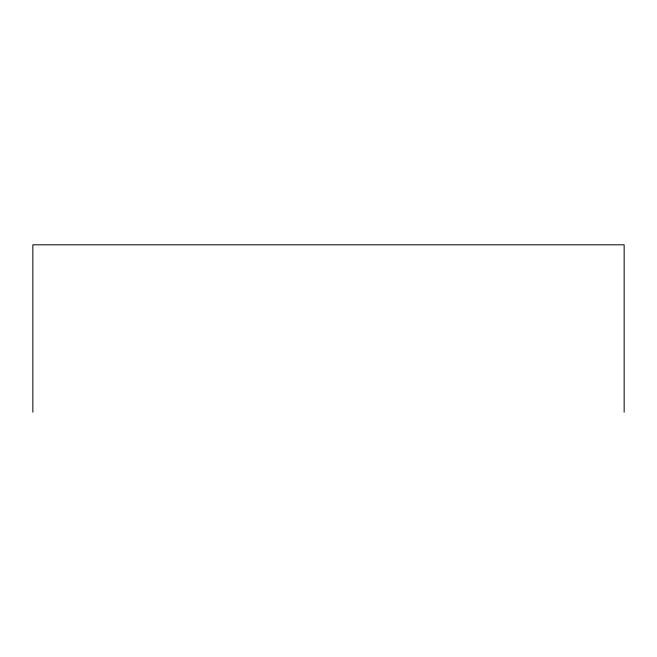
<?xml version="1.0" encoding="UTF-8"?>
<svg xmlns="http://www.w3.org/2000/svg" width="657" height="657" viewBox="0 0 657 657"><rect width="100%" height="100%" fill="white"/><g stroke="black" fill="none" stroke-linecap="round" stroke-linejoin="round"><path stroke-width="0.99" d="M624.15 412.194L624.15 244.806L32.85 244.806L32.85 412.194"/></g></svg>
